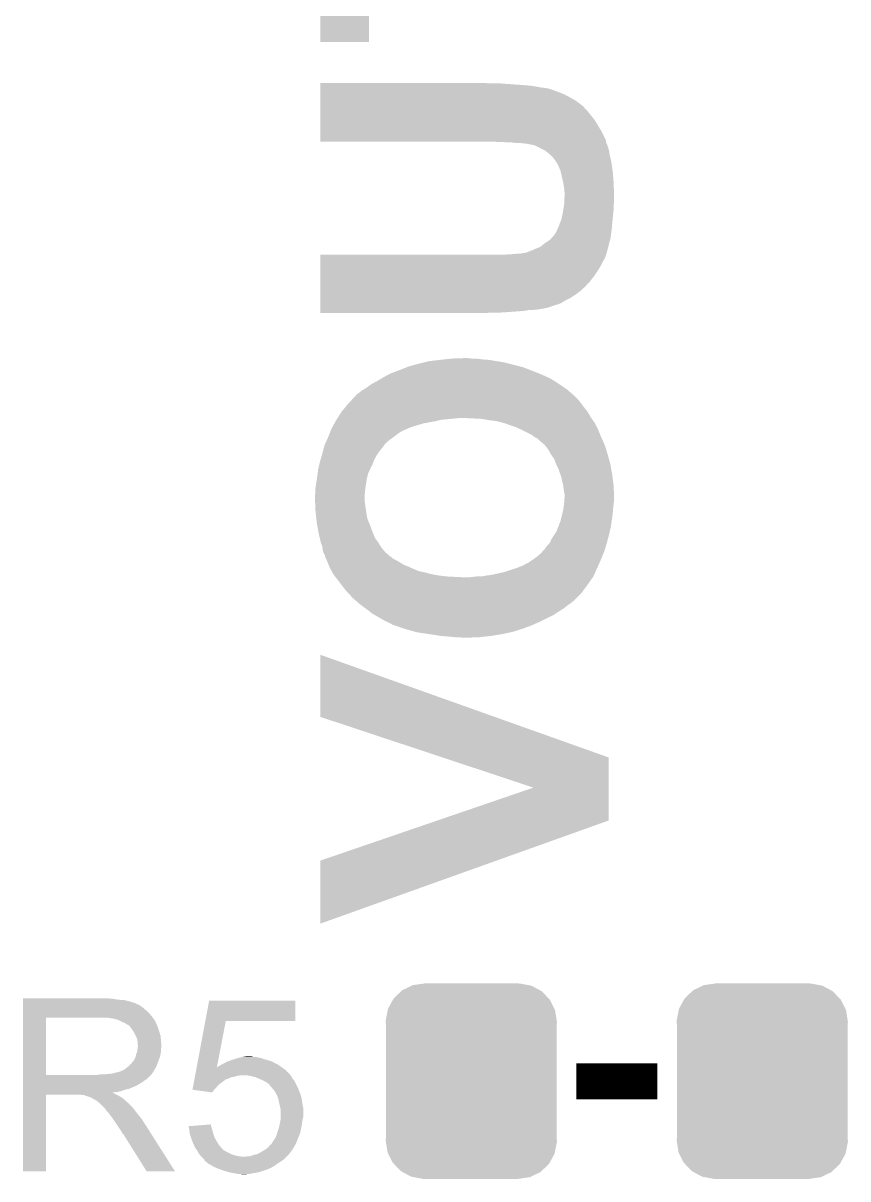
# Model space of a CAD drawing. Extents: x -0.05 to 0.95, y -0.15 to 2.1.
# Drawn here: x 0.195 to 0.3781, y 1.5233 to 1.78 of the extents above; entities that cross this region are included whole.
import ezdxf

# ---------------------------------------------------------------- set-up
doc = ezdxf.new("R2010")
doc.units = 0
doc.layers.get('0').update_dxf_attribs({"linetype": 'CONTINUOUS'})
doc.layers.add('BOOST_CLICK_V100A_GTO', color=14, linetype='CONTINUOUS')
doc.layers.add('BOOST_CLICK_V100A_GTS', color=12, linetype='CONTINUOUS')

# ---------------------------------------------------------------- blocks, each defined once
blk = doc.blocks.new('CUSTOM_73')
for points in [[(-0.01536, 0.02018), (-0.01325, 0.02121), (0.01526, 0.02018), (0.01335, 0.02121)], [(-0.01325, 0.02121), (-0.01302, 0.02132), (0.01335, 0.02121), (0.01277, 0.02132)], [(-0.01302, 0.02132), (-0.01049, 0.02169), (0.01277, 0.02132), (0.0108, 0.02169)], [(-0.01049, 0.02169), (-0.01045, 0.0217), (0.0108, 0.02169), (0.01045, 0.0217)], [(-0.01849, 0.0161), (-0.01739, 0.0181), (0.01844, 0.0161), (0.01745, 0.0181)], [(-0.01739, 0.0181), (-0.01724, 0.01838), (0.01745, 0.0181), (0.01717, 0.01838)], [(-0.01724, 0.01838), (-0.01557, 0.01997), (0.01717, 0.01838), (0.01564, 0.01997)], [(-0.01557, 0.01997), (-0.01536, 0.02018), (0.01564, 0.01997), (0.01526, 0.02018)], [(-0.01899, 0.01355), (-0.01856, 0.01577), (0.01895, 0.01355), (0.0186, 0.01577)], [(-0.01856, 0.01577), (-0.01849, 0.0161), (0.0186, 0.01577), (0.01844, 0.0161)], [(-0.019, 0.0132), (-0.01899, 0.01355), (0.019, 0.0132), (0.01895, 0.01355)], [(-0.01895, 0.01228), (-0.019, 0.0132), (0.01895, 0.01228), (0.019, 0.0132)], [(-0.01895, -0.01228), (-0.01895, 0.01228), (0.01895, -0.01228), (0.01895, 0.01228)], [(-0.01895, 0.01228), (-0.01895, 0.01228), (0.01895, 0.01228)], [(-0.019, -0.0132), (-0.01895, -0.01228), (0.019, -0.0132), (0.01895, -0.01228)], [(-0.01895, -0.01228), (-0.01895, -0.01228), (0.01895, -0.01228)], [(-0.01895, -0.01355), (-0.019, -0.0132), (0.01899, -0.01355), (0.019, -0.0132)], [(-0.0186, -0.01577), (-0.01895, -0.01355), (0.01855, -0.01577), (0.01899, -0.01355)], [(-0.01844, -0.0161), (-0.0186, -0.01577), (0.01849, -0.0161), (0.01855, -0.01577)], [(-0.01745, -0.0181), (-0.01844, -0.0161), (0.01739, -0.0181), (0.01849, -0.0161)], [(-0.01717, -0.01838), (-0.01745, -0.0181), (0.01724, -0.01838), (0.01739, -0.0181)], [(-0.01564, -0.01997), (-0.01717, -0.01838), (0.01557, -0.01997), (0.01724, -0.01838)], [(-0.01526, -0.02018), (-0.01564, -0.01997), (0.01536, -0.02018), (0.01557, -0.01997)], [(-0.01335, -0.02121), (-0.01526, -0.02018), (0.01325, -0.02121), (0.01536, -0.02018)], [(-0.01277, -0.02132), (-0.01335, -0.02121), (0.01302, -0.02132), (0.01325, -0.02121)], [(-0.0108, -0.02169), (-0.01277, -0.02132), (0.01049, -0.02169), (0.01302, -0.02132)], [(-0.01045, -0.0217), (-0.0108, -0.02169), (0.01045, -0.0217), (0.01049, -0.02169)]]:
    blk.add_solid(points)

msp = doc.modelspace()

# ---------------------------------------------------------------- linework, layer by layer
at = {"layer": 'BOOST_CLICK_V100A_GTO', "const_width": 0.008}
msp.add_lwpolyline([(0.3178, 1.545), (0.3358, 1.545)], dxfattribs=at)
at = {"layer": 'BOOST_CLICK_V100A_GTO'}
for points in [[(0.261, 1.7758), (0.261, 1.7948), (0.2718, 1.7758), (0.2718, 1.7948)], [(0.261, 1.7666), (0.261, 1.7667), (0.2986, 1.7666), (0.2975, 1.7667)], [(0.261, 1.7664), (0.261, 1.7666), (0.3037, 1.7664), (0.301, 1.7666)], [(0.261, 1.7662), (0.261, 1.7664), (0.3065, 1.7662), (0.3037, 1.7664)], [(0.261, 1.7661), (0.261, 1.7662), (0.3077, 1.7661), (0.3065, 1.7662)], [(0.261, 1.7659), (0.261, 1.7661), (0.3089, 1.7659), (0.3077, 1.7661)], [(0.261, 1.7657), (0.261, 1.7659), (0.31, 1.7657), (0.3089, 1.7659)], [(0.261, 1.7656), (0.261, 1.7657), (0.311, 1.7656), (0.31, 1.7657)], [(0.261, 1.7655), (0.261, 1.7656), (0.3112, 1.7655), (0.3111, 1.7656)], [(0.261, 1.7656), (0.261, 1.7656), (0.3111, 1.7656), (0.311, 1.7656)], [(0.261, 1.7651), (0.261, 1.7655), (0.3127, 1.7651), (0.3115, 1.7655)], [(0.261, 1.7655), (0.261, 1.7655), (0.3115, 1.7655), (0.3112, 1.7655)], [(0.261, 1.7647), (0.261, 1.7651), (0.3138, 1.7647), (0.3127, 1.7651)], [(0.261, 1.7642), (0.261, 1.7647), (0.3151, 1.7642), (0.3138, 1.7647)], [(0.261, 1.7635), (0.261, 1.7642), (0.3164, 1.7635), (0.3151, 1.7642)], [(0.261, 1.7627), (0.261, 1.7635), (0.3178, 1.7627), (0.3164, 1.7635)], [(0.261, 1.7617), (0.261, 1.7627), (0.3191, 1.7617), (0.3178, 1.7627)], [(0.261, 1.7616), (0.261, 1.7617), (0.3193, 1.7616), (0.3191, 1.7617)], [(0.261, 1.7612), (0.261, 1.7616), (0.3196, 1.7612), (0.3193, 1.7616)], [(0.261, 1.7606), (0.261, 1.7612), (0.3202, 1.7606), (0.3196, 1.7612)], [(0.261, 1.7597), (0.261, 1.7606), (0.3209, 1.7597), (0.3202, 1.7606)], [(0.261, 1.7586), (0.261, 1.7597), (0.3218, 1.7586), (0.3209, 1.7597)], [(0.261, 1.7573), (0.261, 1.7586), (0.3226, 1.7573), (0.3218, 1.7586)], [(0.261, 1.7558), (0.261, 1.7573), (0.3235, 1.7558), (0.3226, 1.7573)], [(0.261, 1.7542), (0.261, 1.7558), (0.3243, 1.7542), (0.3235, 1.7558)], [(0.261, 1.7541), (0.261, 1.7542), (0.3243, 1.7541), (0.3243, 1.7542)], [(0.261, 1.754), (0.261, 1.7541), (0.3244, 1.754), (0.3243, 1.7541)], [(0.261, 1.7537), (0.261, 1.754), (0.3244, 1.7537), (0.3244, 1.754)], [(0.3004, 1.7536), (0.2992, 1.7537), (0.32443, 1.7536), (0.3244, 1.7537)], [(0.3024, 1.7535), (0.3015, 1.7536), (0.32445, 1.7535), (0.32443, 1.7536)], [(0.3042, 1.7534), (0.3034, 1.7535), (0.32448, 1.7534), (0.32445, 1.7535)], [(0.306, 1.7533), (0.3049, 1.7534), (0.3245, 1.7533), (0.32448, 1.7534)], [(0.3069, 1.7532), (0.306, 1.7533), (0.32455, 1.7532), (0.3245, 1.7533)], [(0.3073, 1.7531), (0.3069, 1.7532), (0.3246, 1.7531), (0.32455, 1.7532)], [(0.3083, 1.7529), (0.3075, 1.7531), (0.3247, 1.7529), (0.3246, 1.7531)], [(0.3087, 1.7528), (0.3083, 1.7529), (0.32473, 1.7528), (0.3247, 1.7529)], [(0.3097, 1.7523), (0.3087, 1.7528), (0.3249, 1.7523), (0.32473, 1.7528)], [(0.3107, 1.7518), (0.3097, 1.7523), (0.32504, 1.7518), (0.3249, 1.7523)], [(0.31097, 1.7516), (0.3107, 1.7518), (0.3251, 1.7516), (0.32504, 1.7518)], [(0.3115, 1.7512), (0.31097, 1.7516), (0.32515, 1.7512), (0.3251, 1.7516)], [(0.31198, 1.7508), (0.3115, 1.7512), (0.3252, 1.7508), (0.32515, 1.7512)], [(0.3121, 1.7507), (0.31198, 1.7508), (0.32522, 1.7507), (0.3252, 1.7508)], [(0.3126, 1.7502), (0.3121, 1.7507), (0.32534, 1.7502), (0.32522, 1.7507)], [(0.3129, 1.7498), (0.3126, 1.7502), (0.32544, 1.7498), (0.32534, 1.7502)], [(0.313, 1.7497), (0.3129, 1.7498), (0.32546, 1.7497), (0.32544, 1.7498)], [(0.31338, 1.7491), (0.313, 1.7497), (0.3256, 1.7491), (0.32546, 1.7497)], [(0.3137, 1.7486), (0.31338, 1.7491), (0.32567, 1.7486), (0.3256, 1.7491)], [(0.3143, 1.7472), (0.3137, 1.7486), (0.32587, 1.7472), (0.32567, 1.7486)], [(0.31435, 1.747), (0.3143, 1.7472), (0.3259, 1.747), (0.32587, 1.7472)], [(0.3149, 1.7446), (0.31435, 1.747), (0.3261, 1.7446), (0.3259, 1.747)], [(0.3151, 1.7434), (0.3149, 1.7446), (0.32614, 1.7434), (0.3261, 1.7446)], [(0.3152, 1.7424), (0.3151, 1.7434), (0.32618, 1.7424), (0.32614, 1.7434)], [(0.31514, 1.7404), (0.3152, 1.7415), (0.3262, 1.7404), (0.3262, 1.7415)], [(0.3152, 1.7419), (0.3152, 1.7424), (0.3262, 1.7419), (0.32618, 1.7424)], [(0.3152, 1.7415), (0.3152, 1.7419), (0.3262, 1.7415), (0.3262, 1.7419)], [(0.31456, 1.7367), (0.3148, 1.7379), (0.3259, 1.7367), (0.32602, 1.7379)], [(0.3148, 1.7379), (0.31494, 1.7387), (0.32602, 1.7379), (0.3261, 1.7387)], [(0.31494, 1.7387), (0.3151, 1.7396), (0.3261, 1.7387), (0.3261, 1.7396)], [(0.3151, 1.7396), (0.31514, 1.7404), (0.3261, 1.7396), (0.3262, 1.7404)], [(0.314, 1.7351), (0.3145, 1.7364), (0.32575, 1.7351), (0.32587, 1.7364)], [(0.3145, 1.7364), (0.31456, 1.7367), (0.32587, 1.7364), (0.3259, 1.7367)], [(0.31227, 1.7322), (0.3129, 1.7329), (0.3254, 1.7322), (0.32549, 1.7329)], [(0.3129, 1.7329), (0.313, 1.7331), (0.32549, 1.7329), (0.32552, 1.7331)], [(0.313, 1.7331), (0.3133, 1.7335), (0.32552, 1.7331), (0.32557, 1.7335)], [(0.3133, 1.7335), (0.3136, 1.7342), (0.32557, 1.7335), (0.32566, 1.7342)], [(0.3136, 1.7342), (0.31373, 1.7345), (0.32566, 1.7342), (0.3257, 1.7345)], [(0.31373, 1.7345), (0.314, 1.7351), (0.3257, 1.7345), (0.32575, 1.7351)], [(0.3088, 1.7299), (0.3098, 1.7303), (0.3248, 1.7299), (0.3249, 1.7303)], [(0.3098, 1.7303), (0.3108, 1.7311), (0.3249, 1.7303), (0.32511, 1.7311)], [(0.3108, 1.7311), (0.312, 1.7319), (0.32511, 1.7311), (0.32532, 1.7319)], [(0.312, 1.7319), (0.31227, 1.7322), (0.32532, 1.7319), (0.3254, 1.7322)], [(0.261, 1.7279), (0.261, 1.7286), (0.3242, 1.7279), (0.32443, 1.7286)], [(0.261, 1.7278), (0.261, 1.7279), (0.3242, 1.7278), (0.3242, 1.7279)], [(0.261, 1.7277), (0.261, 1.7278), (0.3241, 1.7277), (0.3242, 1.7278)], [(0.261, 1.7272), (0.261, 1.7277), (0.3238, 1.7272), (0.3241, 1.7277)], [(0.3021, 1.7286), (0.3038, 1.7287), (0.32443, 1.7286), (0.32447, 1.7287)], [(0.3038, 1.7287), (0.3047, 1.7288), (0.32447, 1.7287), (0.3245, 1.7288)], [(0.3054, 1.7288), (0.3059, 1.7289), (0.3245, 1.7288), (0.32453, 1.7289)], [(0.3059, 1.7289), (0.3065, 1.729), (0.32453, 1.7289), (0.32455, 1.729)], [(0.3067, 1.729), (0.3071, 1.7292), (0.32455, 1.729), (0.32461, 1.7292)], [(0.3071, 1.7292), (0.3079, 1.7295), (0.32461, 1.7292), (0.32469, 1.7295)], [(0.3079, 1.7295), (0.3088, 1.7299), (0.32469, 1.7295), (0.3248, 1.7299)], [(0.261, 1.7262), (0.261, 1.7272), (0.3233, 1.7262), (0.3238, 1.7272)], [(0.261, 1.7252), (0.261, 1.7262), (0.3227, 1.7252), (0.3233, 1.7262)], [(0.261, 1.724), (0.261, 1.7252), (0.3219, 1.724), (0.3227, 1.7252)], [(0.261, 1.7227), (0.261, 1.724), (0.3209, 1.7227), (0.3219, 1.724)], [(0.261, 1.7215), (0.261, 1.7227), (0.3198, 1.7215), (0.3209, 1.7227)], [(0.261, 1.7204), (0.261, 1.7215), (0.3186, 1.7204), (0.3198, 1.7215)], [(0.261, 1.7203), (0.261, 1.7204), (0.3184, 1.7203), (0.3186, 1.7204)], [(0.261, 1.72), (0.261, 1.7203), (0.3181, 1.72), (0.3184, 1.7203)], [(0.261, 1.7195), (0.261, 1.72), (0.3173, 1.7195), (0.3181, 1.72)], [(0.261, 1.7189), (0.261, 1.7195), (0.3164, 1.7189), (0.3173, 1.7195)], [(0.261, 1.7184), (0.261, 1.7189), (0.3154, 1.7184), (0.3164, 1.7189)], [(0.261, 1.7177), (0.261, 1.7184), (0.3142, 1.7177), (0.3154, 1.7184)], [(0.261, 1.7173), (0.261, 1.7177), (0.3129, 1.7173), (0.3142, 1.7177)], [(0.261, 1.7168), (0.261, 1.7173), (0.3115, 1.7168), (0.3129, 1.7173)], [(0.261, 1.7167), (0.261, 1.7168), (0.3112, 1.7167), (0.3114, 1.7168)], [(0.261, 1.7168), (0.261, 1.7168), (0.3114, 1.7168), (0.3115, 1.7168)], [(0.261, 1.7166), (0.261, 1.7167), (0.3105, 1.7166), (0.3109, 1.7167)], [(0.261, 1.7165), (0.261, 1.7166), (0.3099, 1.7165), (0.3105, 1.7166)], [(0.261, 1.7164), (0.261, 1.7165), (0.3092, 1.7164), (0.3099, 1.7165)], [(0.261, 1.7163), (0.261, 1.7164), (0.3083, 1.7163), (0.3092, 1.7164)], [(0.261, 1.7161), (0.261, 1.7163), (0.3063, 1.7161), (0.3074, 1.7163)], [(0.261, 1.716), (0.261, 1.7161), (0.3051, 1.716), (0.3063, 1.7161)], [(0.261, 1.7159), (0.261, 1.716), (0.3038, 1.7159), (0.3051, 1.716)], [(0.261, 1.7157), (0.261, 1.7159), (0.3008, 1.7157), (0.3038, 1.7159)], [(0.261, 1.7156), (0.261, 1.7157), (0.29722, 1.7156), (0.299, 1.7157)], [(0.2972, 1.7156), (0.261, 1.7156), (0.2972, 1.7156), (0.29722, 1.7156)], [(0.2826, 1.7043), (0.2838, 1.7046), (0.30314, 1.7043), (0.302, 1.7046)], [(0.2838, 1.7046), (0.285, 1.7049), (0.302, 1.7046), (0.3002, 1.7049)], [(0.285, 1.7049), (0.2875, 1.7052), (0.3002, 1.7049), (0.2985, 1.7052)], [(0.2875, 1.7052), (0.2884, 1.7053), (0.2985, 1.7052), (0.297, 1.7053)], [(0.2884, 1.7053), (0.2902, 1.7055), (0.297, 1.7053), (0.2957, 1.7055)], [(0.2902, 1.7055), (0.2931, 1.7056), (0.2946, 1.7055), (0.2937, 1.7056)], [(0.2751, 1.7014), (0.27622, 1.702), (0.31133, 1.7014), (0.31, 1.702)], [(0.27622, 1.702), (0.2766, 1.7022), (0.31, 1.702), (0.3095, 1.7022)], [(0.2766, 1.7022), (0.27823, 1.7028), (0.3095, 1.7022), (0.308, 1.7028)], [(0.27823, 1.7028), (0.2785, 1.7029), (0.308, 1.7028), (0.30774, 1.7029)], [(0.2785, 1.7029), (0.28025, 1.7036), (0.30774, 1.7029), (0.3059, 1.7036)], [(0.28025, 1.7036), (0.2805, 1.7037), (0.3059, 1.7036), (0.3055, 1.7037)], [(0.2805, 1.7037), (0.2819, 1.7041), (0.3055, 1.7037), (0.3039, 1.7041)], [(0.2819, 1.7041), (0.2826, 1.7043), (0.3039, 1.7041), (0.30314, 1.7043)], [(0.2712, 1.699), (0.2723, 1.6998), (0.31522, 1.699), (0.31405, 1.6998)], [(0.2723, 1.6998), (0.27249, 1.6999), (0.31405, 1.6998), (0.3139, 1.6999)], [(0.27249, 1.6999), (0.2736, 1.7005), (0.3139, 1.6999), (0.31295, 1.7005)], [(0.2736, 1.7005), (0.2746, 1.7011), (0.31295, 1.7005), (0.312, 1.7011)], [(0.2746, 1.7011), (0.2751, 1.7014), (0.312, 1.7011), (0.31133, 1.7014)], [(0.26795, 1.6963), (0.2687, 1.6971), (0.3183, 1.6963), (0.3175, 1.6971)], [(0.2687, 1.6971), (0.2688, 1.6972), (0.3175, 1.6971), (0.31739, 1.6972)], [(0.2688, 1.6972), (0.269, 1.6975), (0.31739, 1.6972), (0.31705, 1.6975)], [(0.269, 1.6975), (0.2696, 1.6979), (0.31705, 1.6975), (0.31659, 1.6979)], [(0.2696, 1.6979), (0.2702, 1.6984), (0.31659, 1.6979), (0.31603, 1.6984)], [(0.2702, 1.6984), (0.27053, 1.6986), (0.31603, 1.6984), (0.3158, 1.6986)], [(0.27053, 1.6986), (0.2712, 1.699), (0.3158, 1.6986), (0.31522, 1.699)], [(0.2657, 1.6937), (0.26652, 1.6947), (0.3203, 1.6937), (0.3195, 1.6947)], [(0.26652, 1.6947), (0.2671, 1.6954), (0.3195, 1.6947), (0.31898, 1.6954)], [(0.2671, 1.6954), (0.26795, 1.6963), (0.31898, 1.6954), (0.3183, 1.6963)], [(0.26439, 1.6916), (0.2645, 1.6918), (0.2866, 1.6916), (0.2874, 1.6918)], [(0.2645, 1.6918), (0.26456, 1.6919), (0.2874, 1.6918), (0.2878, 1.6919)], [(0.26456, 1.6919), (0.26463, 1.692), (0.2878, 1.6919), (0.289, 1.692)], [(0.26463, 1.692), (0.26475, 1.6922), (0.289, 1.692), (0.291, 1.6922)], [(0.26475, 1.6922), (0.26482, 1.6923), (0.291, 1.6922), (0.2918, 1.6923)], [(0.26482, 1.6923), (0.26494, 1.6925), (0.32114, 1.6923), (0.321, 1.6925)], [(0.26494, 1.6925), (0.2657, 1.6937), (0.321, 1.6925), (0.3203, 1.6937)], [(0.2968, 1.6921), (0.2928, 1.6923), (0.32128, 1.6921), (0.32114, 1.6923)], [(0.2985, 1.6918), (0.2968, 1.6921), (0.32148, 1.6918), (0.32128, 1.6921)], [(0.3001, 1.6916), (0.2985, 1.6918), (0.32162, 1.6916), (0.32148, 1.6918)], [(0.26278, 1.6882), (0.26314, 1.6891), (0.2774, 1.6882), (0.2786, 1.6891)], [(0.26314, 1.6891), (0.26338, 1.6897), (0.2786, 1.6891), (0.2798, 1.6897)], [(0.26338, 1.6897), (0.2635, 1.69), (0.2798, 1.6897), (0.2805, 1.69)], [(0.2635, 1.69), (0.26367, 1.6903), (0.2805, 1.69), (0.2812, 1.6903)], [(0.26367, 1.6903), (0.26411, 1.6911), (0.2812, 1.6903), (0.2839, 1.6911)], [(0.26411, 1.6911), (0.26439, 1.6916), (0.2839, 1.6911), (0.2866, 1.6916)], [(0.3017, 1.6912), (0.3001, 1.6916), (0.3219, 1.6912), (0.32162, 1.6916)], [(0.3031, 1.6907), (0.3017, 1.6912), (0.32215, 1.6907), (0.3219, 1.6912)], [(0.3043, 1.6903), (0.3031, 1.6907), (0.32235, 1.6903), (0.32215, 1.6907)], [(0.3054, 1.6898), (0.3043, 1.6903), (0.3226, 1.6898), (0.32235, 1.6903)], [(0.3058, 1.6896), (0.3054, 1.6898), (0.3227, 1.6896), (0.3226, 1.6898)], [(0.308, 1.6885), (0.3058, 1.6896), (0.32315, 1.6885), (0.3227, 1.6896)], [(0.2619, 1.6862), (0.26208, 1.6866), (0.27513, 1.6862), (0.2754, 1.6866)], [(0.26208, 1.6866), (0.26221, 1.6869), (0.2754, 1.6866), (0.2758, 1.6869)], [(0.26221, 1.6869), (0.26234, 1.6872), (0.2758, 1.6869), (0.276, 1.6872)], [(0.26234, 1.6872), (0.26239, 1.6873), (0.276, 1.6872), (0.2762, 1.6873)], [(0.26239, 1.6873), (0.26243, 1.6874), (0.2762, 1.6873), (0.2763, 1.6874)], [(0.26243, 1.6874), (0.2627, 1.688), (0.2763, 1.6874), (0.27713, 1.688)], [(0.2627, 1.688), (0.26278, 1.6882), (0.27713, 1.688), (0.2774, 1.6882)], [(0.3086, 1.688), (0.308, 1.6885), (0.32336, 1.688), (0.32315, 1.6885)], [(0.30885, 1.6879), (0.3086, 1.688), (0.3234, 1.6879), (0.32336, 1.688)], [(0.3091, 1.6878), (0.30885, 1.6879), (0.32344, 1.6878), (0.3234, 1.6879)], [(0.3094, 1.6875), (0.3091, 1.6878), (0.32358, 1.6875), (0.32344, 1.6878)], [(0.3096, 1.6874), (0.3094, 1.6875), (0.32362, 1.6874), (0.32358, 1.6875)], [(0.3096, 1.6873), (0.3096, 1.6874), (0.32367, 1.6873), (0.32362, 1.6874)], [(0.3107, 1.6864), (0.3096, 1.6873), (0.32407, 1.6864), (0.32367, 1.6873)], [(0.26105, 1.6831), (0.26131, 1.684), (0.273, 1.6831), (0.2735, 1.684)], [(0.26131, 1.684), (0.2614, 1.6843), (0.2735, 1.684), (0.27369, 1.6843)], [(0.2614, 1.6843), (0.26153, 1.6848), (0.27369, 1.6843), (0.274, 1.6848)], [(0.26153, 1.6848), (0.26185, 1.686), (0.274, 1.6848), (0.275, 1.686)], [(0.26185, 1.686), (0.2619, 1.6862), (0.275, 1.686), (0.27513, 1.6862)], [(0.31094, 1.6861), (0.3107, 1.6864), (0.3242, 1.6861), (0.32407, 1.6864)], [(0.3115, 1.6854), (0.31094, 1.6861), (0.32441, 1.6854), (0.3242, 1.6861)], [(0.3122, 1.6842), (0.3115, 1.6854), (0.32477, 1.6842), (0.32441, 1.6854)], [(0.31227, 1.6841), (0.3122, 1.6842), (0.3248, 1.6841), (0.32477, 1.6842)], [(0.3129, 1.6832), (0.31227, 1.6841), (0.32505, 1.6832), (0.3248, 1.6841)], [(0.2605, 1.6809), (0.26078, 1.6821), (0.27203, 1.6809), (0.2726, 1.6821)], [(0.26078, 1.6821), (0.2609, 1.6826), (0.2726, 1.6821), (0.2728, 1.6826)], [(0.2609, 1.6826), (0.26105, 1.6831), (0.2728, 1.6826), (0.273, 1.6831)], [(0.3133, 1.6821), (0.3129, 1.6832), (0.32535, 1.6821), (0.32505, 1.6832)], [(0.3134, 1.6819), (0.3133, 1.6821), (0.3254, 1.6819), (0.32535, 1.6821)], [(0.3138, 1.6811), (0.3134, 1.6819), (0.32554, 1.6811), (0.3254, 1.6819)], [(0.26022, 1.6788), (0.2603, 1.6793), (0.2713, 1.6788), (0.27143, 1.6793)], [(0.2603, 1.6793), (0.26039, 1.68), (0.27143, 1.6793), (0.2716, 1.68)], [(0.26039, 1.68), (0.2605, 1.6809), (0.2716, 1.68), (0.27203, 1.6809)], [(0.31433, 1.6796), (0.3138, 1.6811), (0.3258, 1.6796), (0.32554, 1.6811)], [(0.3145, 1.6791), (0.31433, 1.6796), (0.32586, 1.6791), (0.3258, 1.6796)], [(0.3149, 1.6773), (0.3145, 1.6791), (0.32609, 1.6773), (0.32586, 1.6791)], [(0.2599, 1.6768), (0.26002, 1.6775), (0.271, 1.6768), (0.2711, 1.6775)], [(0.2599, 1.6761), (0.2599, 1.6768), (0.2709, 1.6761), (0.271, 1.6768)], [(0.26002, 1.6775), (0.2601, 1.678), (0.2711, 1.6775), (0.27118, 1.678)], [(0.2601, 1.678), (0.26022, 1.6788), (0.27118, 1.678), (0.2713, 1.6788)], [(0.31491, 1.6772), (0.3149, 1.6773), (0.3261, 1.6772), (0.32609, 1.6773)], [(0.3151, 1.6759), (0.31491, 1.6772), (0.32615, 1.6759), (0.3261, 1.6772)], [(0.2598, 1.6751), (0.2599, 1.6758), (0.27083, 1.6751), (0.27088, 1.6758)], [(0.2598, 1.6746), (0.2598, 1.6751), (0.2708, 1.6746), (0.27083, 1.6751)], [(0.2598, 1.6744), (0.2598, 1.6746), (0.2708, 1.6744), (0.2708, 1.6746)], [(0.25982, 1.6739), (0.2598, 1.6744), (0.2708, 1.6739), (0.2708, 1.6744)], [(0.25984, 1.6733), (0.25982, 1.6739), (0.2709, 1.6733), (0.2708, 1.6739)], [(0.2599, 1.6758), (0.2599, 1.6761), (0.27088, 1.6758), (0.2709, 1.6761)], [(0.3152, 1.6754), (0.3151, 1.6759), (0.32617, 1.6754), (0.32615, 1.6759)], [(0.3151, 1.6732), (0.31516, 1.674), (0.3261, 1.6732), (0.3262, 1.674)], [(0.31516, 1.674), (0.3152, 1.6746), (0.3262, 1.674), (0.3262, 1.6746)], [(0.3152, 1.6746), (0.3152, 1.6754), (0.3262, 1.6746), (0.32617, 1.6754)], [(0.25989, 1.6719), (0.25984, 1.6733), (0.2711, 1.6719), (0.2709, 1.6733)], [(0.2599, 1.6717), (0.25989, 1.6719), (0.27113, 1.6717), (0.2711, 1.6719)], [(0.26009, 1.67), (0.2599, 1.6717), (0.2714, 1.67), (0.27113, 1.6717)], [(0.31472, 1.6711), (0.3149, 1.6719), (0.3259, 1.6711), (0.32597, 1.6719)], [(0.3149, 1.6719), (0.31496, 1.6723), (0.32597, 1.6719), (0.326, 1.6723)], [(0.31496, 1.6723), (0.3151, 1.6732), (0.326, 1.6723), (0.3261, 1.6732)], [(0.2602, 1.669), (0.26009, 1.67), (0.2718, 1.669), (0.2714, 1.67)], [(0.26037, 1.668), (0.2602, 1.669), (0.2722, 1.668), (0.2718, 1.669)], [(0.31383, 1.6682), (0.3143, 1.6694), (0.3255, 1.6682), (0.32566, 1.6694)], [(0.3143, 1.6694), (0.31437, 1.6697), (0.32566, 1.6694), (0.3257, 1.6697)], [(0.31437, 1.6697), (0.3146, 1.6706), (0.3257, 1.6697), (0.32583, 1.6706)], [(0.3146, 1.6706), (0.31472, 1.6711), (0.32583, 1.6706), (0.3259, 1.6711)], [(0.26057, 1.6669), (0.26037, 1.668), (0.2726, 1.6669), (0.2722, 1.668)], [(0.2606, 1.6667), (0.26057, 1.6669), (0.27268, 1.6667), (0.2726, 1.6669)], [(0.26084, 1.6657), (0.2606, 1.6667), (0.2731, 1.6657), (0.27268, 1.6667)], [(0.3123, 1.6654), (0.31301, 1.6665), (0.32481, 1.6654), (0.3251, 1.6665)], [(0.31301, 1.6665), (0.3134, 1.6671), (0.3251, 1.6665), (0.32524, 1.6671)], [(0.3134, 1.6671), (0.31383, 1.6682), (0.32524, 1.6671), (0.3255, 1.6682)], [(0.26108, 1.6647), (0.26084, 1.6657), (0.2738, 1.6647), (0.2731, 1.6657)], [(0.2611, 1.6646), (0.26108, 1.6647), (0.27386, 1.6646), (0.2738, 1.6647)], [(0.2614, 1.6638), (0.2611, 1.6646), (0.27437, 1.6638), (0.27386, 1.6646)], [(0.26143, 1.6636), (0.2614, 1.6638), (0.2745, 1.6636), (0.27437, 1.6638)], [(0.2615, 1.663), (0.26143, 1.6636), (0.27498, 1.663), (0.2745, 1.6636)], [(0.3108, 1.6632), (0.3113, 1.6639), (0.32419, 1.6632), (0.32439, 1.6639)], [(0.3113, 1.6639), (0.3119, 1.6645), (0.32439, 1.6639), (0.32457, 1.6645)], [(0.3119, 1.6645), (0.31194, 1.6646), (0.32457, 1.6645), (0.3246, 1.6646)], [(0.31194, 1.6646), (0.3123, 1.6654), (0.3246, 1.6646), (0.32481, 1.6654)], [(0.26161, 1.6626), (0.2615, 1.663), (0.2753, 1.6626), (0.27498, 1.663)], [(0.2617, 1.6623), (0.26161, 1.6626), (0.27563, 1.6623), (0.2753, 1.6626)], [(0.262, 1.6618), (0.2617, 1.6623), (0.27619, 1.6618), (0.27563, 1.6623)], [(0.26202, 1.6617), (0.262, 1.6618), (0.2763, 1.6617), (0.27619, 1.6618)], [(0.26204, 1.6616), (0.26202, 1.6617), (0.2764, 1.6616), (0.2763, 1.6617)], [(0.26206, 1.6615), (0.26204, 1.6616), (0.2766, 1.6615), (0.2764, 1.6616)], [(0.2621, 1.6613), (0.26206, 1.6615), (0.2768, 1.6613), (0.2766, 1.6615)], [(0.26215, 1.6612), (0.2621, 1.6613), (0.2769, 1.6612), (0.2768, 1.6613)], [(0.2623, 1.6609), (0.26215, 1.6612), (0.2774, 1.6609), (0.2769, 1.6612)], [(0.2624, 1.6608), (0.2623, 1.6609), (0.2776, 1.6608), (0.2774, 1.6609)], [(0.3072, 1.6602), (0.30825, 1.6609), (0.32299, 1.6602), (0.3233, 1.6609)], [(0.30825, 1.6609), (0.3084, 1.661), (0.3233, 1.6609), (0.32334, 1.661)], [(0.3084, 1.661), (0.3096, 1.6619), (0.32334, 1.661), (0.3237, 1.6619)], [(0.3096, 1.662), (0.3098, 1.6621), (0.32374, 1.662), (0.32378, 1.6621)], [(0.3096, 1.6619), (0.3096, 1.662), (0.3237, 1.6619), (0.32374, 1.662)], [(0.3098, 1.6621), (0.3101, 1.6624), (0.32378, 1.6621), (0.3239, 1.6624)], [(0.3101, 1.6624), (0.3104, 1.6628), (0.3239, 1.6624), (0.32406, 1.6628)], [(0.3104, 1.6628), (0.3105, 1.6629), (0.32406, 1.6628), (0.3241, 1.6629)], [(0.3105, 1.6629), (0.3108, 1.6632), (0.3241, 1.6629), (0.32419, 1.6632)], [(0.2624, 1.6607), (0.2624, 1.6608), (0.2778, 1.6607), (0.2776, 1.6608)], [(0.26244, 1.6606), (0.2624, 1.6607), (0.278, 1.6606), (0.2778, 1.6607)], [(0.26261, 1.6602), (0.26244, 1.6606), (0.2787, 1.6602), (0.278, 1.6606)], [(0.26281, 1.6597), (0.26261, 1.6602), (0.2795, 1.6597), (0.2787, 1.6602)], [(0.26298, 1.6593), (0.26281, 1.6597), (0.2805, 1.6593), (0.2795, 1.6597)], [(0.2631, 1.659), (0.26298, 1.6593), (0.28116, 1.659), (0.2805, 1.6593)], [(0.26321, 1.6588), (0.2631, 1.659), (0.2816, 1.6588), (0.28116, 1.659)], [(0.26349, 1.6583), (0.26321, 1.6588), (0.2828, 1.6583), (0.2816, 1.6588)], [(0.26366, 1.658), (0.26349, 1.6583), (0.2842, 1.658), (0.2828, 1.6583)], [(0.3019, 1.6581), (0.3046, 1.659), (0.32205, 1.6581), (0.32245, 1.659)], [(0.3046, 1.659), (0.30486, 1.6591), (0.32245, 1.659), (0.3225, 1.6591)], [(0.30486, 1.6591), (0.3059, 1.6595), (0.3225, 1.6591), (0.32268, 1.6595)], [(0.3059, 1.6595), (0.3072, 1.6602), (0.32268, 1.6595), (0.32299, 1.6602)], [(0.26389, 1.6576), (0.26366, 1.658), (0.2857, 1.6576), (0.2842, 1.658)], [(0.264, 1.6574), (0.26389, 1.6576), (0.28683, 1.6574), (0.2857, 1.6576)], [(0.26408, 1.6573), (0.264, 1.6574), (0.2874, 1.6573), (0.28683, 1.6574)], [(0.26424, 1.6571), (0.26408, 1.6573), (0.2891, 1.6571), (0.2874, 1.6573)], [(0.26431, 1.657), (0.26424, 1.6571), (0.291, 1.657), (0.2891, 1.6571)], [(0.26439, 1.6569), (0.26431, 1.657), (0.293, 1.6569), (0.291, 1.657)], [(0.2651, 1.656), (0.26439, 1.6569), (0.32082, 1.656), (0.32146, 1.6569)], [(0.26555, 1.6554), (0.2651, 1.656), (0.3204, 1.6554), (0.32082, 1.656)], [(0.294, 1.6569), (0.2948, 1.657), (0.32146, 1.6569), (0.32153, 1.657)], [(0.2948, 1.657), (0.2957, 1.6571), (0.32153, 1.657), (0.3216, 1.6571)], [(0.2968, 1.6571), (0.2979, 1.6573), (0.3216, 1.6571), (0.32169, 1.6573)], [(0.2979, 1.6573), (0.2992, 1.6575), (0.32169, 1.6573), (0.32178, 1.6575)], [(0.2992, 1.6575), (0.3019, 1.6581), (0.32178, 1.6575), (0.32205, 1.6581)], [(0.266, 1.6548), (0.26555, 1.6554), (0.31997, 1.6548), (0.3204, 1.6554)], [(0.2668, 1.6538), (0.266, 1.6548), (0.31924, 1.6538), (0.31997, 1.6548)], [(0.267, 1.6536), (0.2668, 1.6538), (0.3191, 1.6536), (0.31924, 1.6538)], [(0.2676, 1.653), (0.267, 1.6536), (0.3185, 1.653), (0.3191, 1.6536)], [(0.268, 1.6525), (0.2676, 1.653), (0.318, 1.6525), (0.3185, 1.653)], [(0.2682, 1.6523), (0.268, 1.6525), (0.3178, 1.6523), (0.318, 1.6525)], [(0.26901, 1.6516), (0.2682, 1.6523), (0.3171, 1.6516), (0.3178, 1.6523)], [(0.26947, 1.6512), (0.26901, 1.6516), (0.3166, 1.6512), (0.3171, 1.6516)], [(0.2697, 1.651), (0.26947, 1.6512), (0.31632, 1.651), (0.3166, 1.6512)], [(0.2701, 1.6507), (0.2697, 1.651), (0.3159, 1.6507), (0.31632, 1.651)], [(0.27103, 1.65), (0.2701, 1.6507), (0.315, 1.65), (0.3159, 1.6507)], [(0.2713, 1.6498), (0.27103, 1.65), (0.31469, 1.6498), (0.315, 1.65)], [(0.27195, 1.6493), (0.2713, 1.6498), (0.3139, 1.6493), (0.31469, 1.6498)], [(0.2726, 1.6488), (0.27195, 1.6493), (0.31315, 1.6488), (0.3139, 1.6493)], [(0.27313, 1.6485), (0.2726, 1.6488), (0.3127, 1.6485), (0.31315, 1.6488)], [(0.274, 1.648), (0.27313, 1.6485), (0.31163, 1.648), (0.3127, 1.6485)], [(0.27434, 1.6478), (0.274, 1.648), (0.3112, 1.6478), (0.31163, 1.648)], [(0.2752, 1.6473), (0.27434, 1.6478), (0.3102, 1.6473), (0.3112, 1.6478)], [(0.2758, 1.647), (0.2752, 1.6473), (0.3096, 1.647), (0.3102, 1.6473)], [(0.2762, 1.6468), (0.2758, 1.647), (0.30915, 1.6468), (0.3096, 1.647)], [(0.2765, 1.6467), (0.2762, 1.6468), (0.30893, 1.6467), (0.30915, 1.6468)], [(0.2768, 1.6465), (0.2765, 1.6467), (0.30847, 1.6465), (0.30893, 1.6467)], [(0.2769, 1.6464), (0.2768, 1.6465), (0.30825, 1.6464), (0.30847, 1.6465)], [(0.27758, 1.6462), (0.277, 1.6464), (0.3078, 1.6462), (0.30825, 1.6464)], [(0.2796, 1.6455), (0.27758, 1.6462), (0.3059, 1.6455), (0.3078, 1.6462)], [(0.28205, 1.6448), (0.2796, 1.6455), (0.3037, 1.6448), (0.3059, 1.6455)], [(0.2824, 1.6447), (0.28205, 1.6448), (0.30324, 1.6447), (0.3037, 1.6448)], [(0.2851, 1.6443), (0.2824, 1.6447), (0.3014, 1.6443), (0.30324, 1.6447)], [(0.2877, 1.6439), (0.2851, 1.6443), (0.2989, 1.6439), (0.3014, 1.6443)], [(0.2889, 1.6438), (0.2877, 1.6439), (0.298, 1.6438), (0.2989, 1.6439)], [(0.29, 1.6437), (0.2889, 1.6438), (0.2971, 1.6437), (0.298, 1.6438)], [(0.291, 1.6436), (0.29, 1.6437), (0.2962, 1.6436), (0.2971, 1.6437)], [(0.2925, 1.6435), (0.2918, 1.6436), (0.2935, 1.6435), (0.2962, 1.6436)], [(0.261, 1.6259), (0.261, 1.6397), (0.29973, 1.6259), (0.261, 1.6397)], [(0.28812, 1.6169), (0.261, 1.6259), (0.325, 1.6169), (0.29973, 1.6259)], [(0.3083, 1.6102), (0.28812, 1.6169), (0.325, 1.6102), (0.325, 1.6169)], [(0.28698, 1.6029), (0.3083, 1.6102), (0.325, 1.6029), (0.325, 1.6102)], [(0.261, 1.594), (0.28698, 1.6029), (0.30013, 1.594), (0.325, 1.6029)], [(0.261, 1.58), (0.261, 1.594), (0.261, 1.58), (0.30013, 1.594)], [(0.195, 1.5633), (0.195, 1.5634), (0.2149, 1.5633), (0.2138, 1.5634)], [(0.195, 1.5631), (0.195, 1.5633), (0.2161, 1.5631), (0.2149, 1.5633)], [(0.195, 1.563), (0.195, 1.5631), (0.2175, 1.563), (0.2161, 1.5631)], [(0.195, 1.5627), (0.195, 1.563), (0.2187, 1.5627), (0.2175, 1.563)], [(0.195, 1.5625), (0.195, 1.5627), (0.2193, 1.5625), (0.2187, 1.5627)], [(0.195, 1.5624), (0.195, 1.5625), (0.2198, 1.5624), (0.2193, 1.5625)], [(0.195, 1.5623), (0.195, 1.5624), (0.2199, 1.5623), (0.2199, 1.5624)], [(0.195, 1.5624), (0.195, 1.5624), (0.2199, 1.5624), (0.2198, 1.5624)], [(0.195, 1.5621), (0.195, 1.5623), (0.2203, 1.5621), (0.2199, 1.5623)], [(0.195, 1.5619), (0.195, 1.5621), (0.2208, 1.5619), (0.2203, 1.5621)], [(0.195, 1.5615), (0.195, 1.5619), (0.2214, 1.5615), (0.2208, 1.5619)], [(0.195, 1.561), (0.195, 1.5615), (0.222, 1.561), (0.2214, 1.5615)], [(0.195, 1.5604), (0.195, 1.561), (0.2227, 1.5604), (0.222, 1.561)], [(0.23546, 1.5584), (0.2363, 1.5629), (0.2554, 1.5584), (0.2554, 1.5629)], [(0.2363, 1.5629), (0.2363, 1.5629), (0.2554, 1.5629), (0.2363, 1.5629)], [(0.195, 1.5596), (0.195, 1.5604), (0.2234, 1.5596), (0.2227, 1.5604)], [(0.195, 1.5591), (0.195, 1.5596), (0.22379, 1.5591), (0.2234, 1.5596)], [(0.195, 1.5464), (0.195, 1.5591), (0.2001, 1.5464), (0.2001, 1.5591)], [(0.195, 1.5591), (0.195, 1.5591), (0.2001, 1.5591), (0.2122, 1.5591)], [(0.215, 1.5589), (0.2137, 1.5591), (0.22394, 1.5589), (0.22379, 1.5591)], [(0.21573, 1.5587), (0.215, 1.5589), (0.2241, 1.5587), (0.22394, 1.5589)], [(0.2161, 1.5586), (0.21573, 1.5587), (0.2241, 1.5586), (0.2241, 1.5587)], [(0.2169, 1.5582), (0.2161, 1.5586), (0.2244, 1.5582), (0.2241, 1.5586)], [(0.2176, 1.5579), (0.2169, 1.5582), (0.22452, 1.5579), (0.2244, 1.5582)], [(0.23353, 1.5481), (0.23546, 1.5584), (0.23802, 1.5481), (0.24, 1.5584)], [(0.23546, 1.5584), (0.23546, 1.5584), (0.24, 1.5584), (0.2554, 1.5584)], [(0.21793, 1.5577), (0.2176, 1.5579), (0.2246, 1.5577), (0.22452, 1.5579)], [(0.2181, 1.5576), (0.21793, 1.5577), (0.22464, 1.5576), (0.2246, 1.5577)], [(0.2184, 1.5574), (0.2181, 1.5576), (0.22473, 1.5574), (0.22464, 1.5576)], [(0.2188, 1.557), (0.2185, 1.5574), (0.2249, 1.557), (0.22473, 1.5574)], [(0.2191, 1.5566), (0.2188, 1.557), (0.22503, 1.5566), (0.2249, 1.557)], [(0.21946, 1.5561), (0.2191, 1.5566), (0.2252, 1.5561), (0.22503, 1.5566)], [(0.2196, 1.5559), (0.21946, 1.5561), (0.22526, 1.5559), (0.2252, 1.5561)], [(0.22, 1.5551), (0.2196, 1.5559), (0.2255, 1.5551), (0.22526, 1.5559)], [(0.2203, 1.5545), (0.22, 1.5551), (0.22556, 1.5545), (0.2255, 1.5551)], [(0.22036, 1.5541), (0.2203, 1.5545), (0.2256, 1.5541), (0.22556, 1.5545)], [(0.2204, 1.5538), (0.22036, 1.5541), (0.22562, 1.5538), (0.2256, 1.5541)], [(0.2204, 1.5533), (0.2204, 1.5538), (0.22567, 1.5533), (0.22562, 1.5538)], [(0.2205, 1.553), (0.2204, 1.5533), (0.22569, 1.553), (0.22567, 1.5533)], [(0.2198, 1.55), (0.22, 1.5505), (0.22522, 1.55), (0.2254, 1.5505)], [(0.22, 1.5505), (0.2201, 1.551), (0.2254, 1.5505), (0.2255, 1.551)], [(0.2201, 1.551), (0.2203, 1.5515), (0.2255, 1.551), (0.2256, 1.5515)], [(0.2203, 1.5515), (0.22041, 1.5523), (0.2256, 1.5515), (0.2256, 1.5523)], [(0.22041, 1.5523), (0.22044, 1.5525), (0.2256, 1.5523), (0.2257, 1.5525)], [(0.22044, 1.5525), (0.2205, 1.5529), (0.2257, 1.5525), (0.2257, 1.5529)], [(0.2205, 1.5529), (0.2205, 1.553), (0.2257, 1.5529), (0.22569, 1.553)], [(0.2438, 1.5504), (0.2445, 1.5505), (0.2461, 1.5504), (0.2457, 1.5505)], [(0.2175, 1.5476), (0.21837, 1.5483), (0.22419, 1.5476), (0.2246, 1.5483)], [(0.21837, 1.5483), (0.2185, 1.5484), (0.2246, 1.5483), (0.22464, 1.5484)], [(0.2185, 1.5484), (0.219, 1.5489), (0.22464, 1.5484), (0.22482, 1.5489)], [(0.219, 1.5489), (0.2194, 1.5494), (0.22482, 1.5489), (0.225, 1.5494)], [(0.2194, 1.5494), (0.2195, 1.5495), (0.225, 1.5494), (0.22504, 1.5495)], [(0.2195, 1.5495), (0.2196, 1.5497), (0.22504, 1.5495), (0.22511, 1.5497)], [(0.2196, 1.5497), (0.2198, 1.55), (0.22511, 1.5497), (0.22522, 1.55)], [(0.23344, 1.5476), (0.23352, 1.54801), (0.2531, 1.5476), (0.25253, 1.54801)], [(0.23352, 1.54801), (0.23353, 1.5481), (0.238, 1.54801), (0.238, 1.5481)], [(0.23353, 1.5481), (0.23353, 1.5481), (0.23806, 1.5481), (0.2381, 1.5481)], [(0.238, 1.54801), (0.23802, 1.5481), (0.25253, 1.54801), (0.2524, 1.5481)], [(0.23802, 1.5481), (0.238, 1.5481), (0.23802, 1.5481), (0.23806, 1.5481)], [(0.2381, 1.5481), (0.2383, 1.5483), (0.2524, 1.5481), (0.25212, 1.5483)], [(0.2383, 1.5483), (0.2386, 1.5484), (0.25212, 1.5483), (0.25198, 1.5484)], [(0.2386, 1.5484), (0.2389, 1.5486), (0.25198, 1.5484), (0.2517, 1.5486)], [(0.2389, 1.5486), (0.2393, 1.5488), (0.2517, 1.5486), (0.2513, 1.5488)], [(0.2393, 1.5488), (0.23966, 1.549), (0.2513, 1.5488), (0.2509, 1.549)], [(0.23966, 1.549), (0.2402, 1.5493), (0.2509, 1.549), (0.25038, 1.5493)], [(0.2402, 1.5493), (0.24047, 1.5494), (0.25038, 1.5493), (0.2502, 1.5494)], [(0.24047, 1.5494), (0.24102, 1.5496), (0.2502, 1.5494), (0.2495, 1.5496)], [(0.24102, 1.5496), (0.2413, 1.5497), (0.2495, 1.5496), (0.24918, 1.5497)], [(0.2413, 1.5497), (0.2422, 1.55), (0.24918, 1.5497), (0.2482, 1.55)], [(0.2422, 1.55), (0.2425, 1.5501), (0.2482, 1.55), (0.2479, 1.5501)], [(0.2425, 1.5501), (0.24293, 1.5502), (0.2479, 1.5501), (0.2476, 1.5502)], [(0.24293, 1.5502), (0.24337, 1.5503), (0.2476, 1.5502), (0.247, 1.5503)], [(0.24337, 1.5503), (0.2438, 1.5504), (0.247, 1.5503), (0.2465, 1.5504)], [(0.195, 1.546), (0.195, 1.5464), (0.223, 1.546), (0.2234, 1.5464)], [(0.195, 1.5464), (0.195, 1.5464), (0.2115, 1.5464), (0.2001, 1.5464)], [(0.195, 1.5459), (0.195, 1.546), (0.223, 1.5459), (0.223, 1.546)], [(0.195, 1.5455), (0.195, 1.5459), (0.2225, 1.5455), (0.2229, 1.5459)], [(0.195, 1.5459), (0.195, 1.5459), (0.2229, 1.5459), (0.223, 1.5459)], [(0.195, 1.5451), (0.195, 1.5455), (0.2219, 1.5451), (0.2225, 1.5455)], [(0.2115, 1.5464), (0.2122, 1.5465), (0.2234, 1.5464), (0.2235, 1.5465)], [(0.213, 1.5465), (0.2148, 1.5467), (0.2235, 1.5465), (0.22363, 1.5467)], [(0.2148, 1.5467), (0.2164, 1.5471), (0.22363, 1.5467), (0.2239, 1.5471)], [(0.2165, 1.5471), (0.2168, 1.5473), (0.2239, 1.5471), (0.22402, 1.5473)], [(0.2168, 1.5473), (0.2171, 1.5474), (0.22402, 1.5473), (0.22407, 1.5474)], [(0.2171, 1.5474), (0.2175, 1.5476), (0.22407, 1.5474), (0.22419, 1.5476)], [(0.23301, 1.5453), (0.23307, 1.5456), (0.2398, 1.5453), (0.2406, 1.5456)], [(0.23307, 1.5456), (0.23312, 1.5459), (0.2406, 1.5456), (0.2413, 1.5459)], [(0.23312, 1.5459), (0.23314, 1.546), (0.2413, 1.5459), (0.242, 1.546)], [(0.23314, 1.546), (0.23318, 1.5462), (0.242, 1.546), (0.2426, 1.5462)], [(0.23318, 1.5462), (0.2332, 1.5463), (0.2426, 1.5462), (0.2432, 1.5463)], [(0.2332, 1.5463), (0.23322, 1.5464), (0.25438, 1.5463), (0.2543, 1.5464)], [(0.23322, 1.5464), (0.23344, 1.5476), (0.2543, 1.5464), (0.2531, 1.5476)], [(0.2453, 1.5462), (0.2447, 1.5463), (0.25445, 1.5462), (0.25438, 1.5463)], [(0.2461, 1.546), (0.2453, 1.5462), (0.2546, 1.546), (0.25445, 1.5462)], [(0.2465, 1.5459), (0.2461, 1.546), (0.25465, 1.5459), (0.2546, 1.546)], [(0.24725, 1.5456), (0.2465, 1.5459), (0.2548, 1.5456), (0.25465, 1.5459)], [(0.2475, 1.5455), (0.24725, 1.5456), (0.25488, 1.5455), (0.2548, 1.5456)], [(0.2484, 1.5451), (0.2475, 1.5455), (0.2552, 1.5451), (0.25488, 1.5455)], [(0.195, 1.5448), (0.195, 1.5451), (0.2215, 1.5448), (0.2219, 1.5451)], [(0.195, 1.5442), (0.195, 1.5448), (0.2205, 1.5442), (0.2215, 1.5448)], [(0.195, 1.5439), (0.195, 1.5442), (0.2199, 1.5439), (0.2205, 1.5442)], [(0.195, 1.5433), (0.195, 1.5439), (0.2185, 1.5433), (0.2199, 1.5439)], [(0.195, 1.5431), (0.195, 1.5433), (0.2176, 1.5431), (0.2185, 1.5433)], [(0.195, 1.5428), (0.195, 1.5431), (0.2168, 1.5428), (0.2176, 1.5431)], [(0.195, 1.5426), (0.195, 1.5428), (0.2159, 1.5426), (0.2168, 1.5428)], [(0.2326, 1.5431), (0.23269, 1.5436), (0.2374, 1.5431), (0.2379, 1.5436)], [(0.237, 1.5425), (0.23261, 1.5431), (0.237, 1.5425), (0.2374, 1.5431)], [(0.23269, 1.5436), (0.23279, 1.5441), (0.2379, 1.5436), (0.2383, 1.5441)], [(0.23279, 1.5441), (0.23286, 1.5445), (0.2383, 1.5441), (0.2388, 1.5445)], [(0.23286, 1.5445), (0.23297, 1.5451), (0.2388, 1.5445), (0.2396, 1.5451)], [(0.23297, 1.5451), (0.23299, 1.5452), (0.2396, 1.5451), (0.2398, 1.5452)], [(0.23299, 1.5452), (0.23301, 1.5453), (0.2398, 1.5452), (0.2398, 1.5453)], [(0.2491, 1.5447), (0.2484, 1.5451), (0.2554, 1.5447), (0.2552, 1.5451)], [(0.2496, 1.5443), (0.2491, 1.5447), (0.2556, 1.5443), (0.2554, 1.5447)], [(0.2498, 1.544), (0.2496, 1.5443), (0.25575, 1.544), (0.2556, 1.5443)], [(0.2499, 1.5439), (0.2499, 1.544), (0.2558, 1.5439), (0.25575, 1.544)], [(0.25043, 1.5433), (0.2499, 1.5439), (0.2561, 1.5433), (0.2558, 1.5439)], [(0.2507, 1.543), (0.25043, 1.5433), (0.25621, 1.543), (0.2561, 1.5433)], [(0.2513, 1.542), (0.2507, 1.543), (0.25659, 1.542), (0.25621, 1.543)], [(0.195, 1.5425), (0.195, 1.5426), (0.2149, 1.5425), (0.2159, 1.5426)], [(0.195, 1.5424), (0.195, 1.5425), (0.215, 1.5424), (0.2149, 1.5425)], [(0.195, 1.5423), (0.195, 1.5424), (0.2152, 1.5423), (0.215, 1.5424)], [(0.195, 1.5421), (0.195, 1.5423), (0.2155, 1.5421), (0.2152, 1.5423)], [(0.195, 1.542), (0.195, 1.5421), (0.21575, 1.542), (0.2155, 1.5421)], [(0.195, 1.525), (0.195, 1.542), (0.2001, 1.525), (0.2001, 1.542)], [(0.195, 1.542), (0.195, 1.542), (0.2001, 1.542), (0.2077, 1.542)], [(0.2081, 1.5419), (0.2077, 1.542), (0.216, 1.5419), (0.21575, 1.542)], [(0.2087, 1.5418), (0.2086, 1.5419), (0.21617, 1.5418), (0.216, 1.5419)], [(0.21, 1.5414), (0.2088, 1.5418), (0.21683, 1.5414), (0.21617, 1.5418)], [(0.2102, 1.5413), (0.21, 1.5414), (0.217, 1.5413), (0.21683, 1.5414)], [(0.2104, 1.5412), (0.2102, 1.5413), (0.21713, 1.5412), (0.217, 1.5413)], [(0.2107, 1.541), (0.2104, 1.5412), (0.21738, 1.541), (0.21713, 1.5412)], [(0.2109, 1.5409), (0.2107, 1.541), (0.2175, 1.5409), (0.21738, 1.541)], [(0.2111, 1.5408), (0.211, 1.5409), (0.2176, 1.5408), (0.2175, 1.5409)], [(0.2115, 1.5405), (0.2111, 1.5408), (0.2179, 1.5405), (0.2176, 1.5408)], [(0.21163, 1.5404), (0.2115, 1.5405), (0.218, 1.5404), (0.2179, 1.5405)], [(0.21188, 1.5402), (0.21163, 1.5404), (0.2183, 1.5402), (0.218, 1.5404)], [(0.25141, 1.5417), (0.2513, 1.542), (0.2567, 1.5417), (0.25659, 1.542)], [(0.2517, 1.5409), (0.25141, 1.5417), (0.2569, 1.5409), (0.2567, 1.5417)], [(0.2519, 1.5399), (0.2517, 1.5409), (0.257, 1.5399), (0.2569, 1.5409)], [(0.212, 1.5401), (0.21188, 1.5402), (0.2184, 1.5401), (0.2183, 1.5402)], [(0.2129, 1.5392), (0.212, 1.5401), (0.2193, 1.5392), (0.2184, 1.5401)], [(0.2132, 1.5389), (0.2129, 1.5392), (0.21952, 1.5389), (0.2193, 1.5392)], [(0.2135, 1.5385), (0.2132, 1.5389), (0.21983, 1.5385), (0.21952, 1.5389)], [(0.21355, 1.5384), (0.2135, 1.5385), (0.2199, 1.5384), (0.21983, 1.5385)], [(0.2136, 1.5383), (0.21355, 1.5384), (0.21998, 1.5383), (0.2199, 1.5384)], [(0.2143, 1.5375), (0.2137, 1.5383), (0.2206, 1.5375), (0.21998, 1.5383)], [(0.2521, 1.539), (0.2519, 1.5399), (0.2572, 1.539), (0.257, 1.5399)], [(0.2522, 1.5386), (0.2521, 1.539), (0.2572, 1.5386), (0.2572, 1.539)], [(0.2522, 1.5371), (0.2522, 1.5386), (0.2572, 1.5371), (0.2572, 1.5386)], [(0.2149, 1.5367), (0.2143, 1.5375), (0.22124, 1.5367), (0.2206, 1.5375)], [(0.21503, 1.5365), (0.2149, 1.5367), (0.2214, 1.5365), (0.22124, 1.5367)], [(0.21577, 1.5354), (0.21503, 1.5365), (0.2221, 1.5354), (0.2214, 1.5365)], [(0.2161, 1.5349), (0.21577, 1.5354), (0.22242, 1.5349), (0.2221, 1.5354)], [(0.2317, 1.535), (0.23296, 1.5351), (0.23673, 1.535), (0.2367, 1.5351)], [(0.23296, 1.5351), (0.2367, 1.5354), (0.2367, 1.5351), (0.2367, 1.5354)], [(0.25184, 1.5349), (0.25197, 1.5355), (0.2568, 1.5349), (0.2569, 1.5355)], [(0.25197, 1.5355), (0.2521, 1.5361), (0.2569, 1.5355), (0.25699, 1.5361)], [(0.2521, 1.5361), (0.25211, 1.5362), (0.25699, 1.5361), (0.257, 1.5362)], [(0.25211, 1.5362), (0.25219, 1.5367), (0.257, 1.5362), (0.2571, 1.5367)], [(0.25219, 1.5367), (0.2522, 1.5368), (0.2571, 1.5367), (0.25712, 1.5368)], [(0.2522, 1.5368), (0.2522, 1.5371), (0.25712, 1.5368), (0.2572, 1.5371)], [(0.2166, 1.5342), (0.2161, 1.5349), (0.22286, 1.5342), (0.22242, 1.5349)], [(0.217, 1.5335), (0.2166, 1.5342), (0.22331, 1.5335), (0.22286, 1.5342)], [(0.2171, 1.5333), (0.217, 1.5335), (0.22343, 1.5333), (0.22331, 1.5335)], [(0.2173, 1.5332), (0.2171, 1.5333), (0.2235, 1.5332), (0.22343, 1.5333)], [(0.2174, 1.533), (0.2173, 1.5332), (0.22362, 1.533), (0.2235, 1.5332)], [(0.2224, 1.525), (0.2174, 1.533), (0.2287, 1.525), (0.22362, 1.533)], [(0.2319, 1.5342), (0.2317, 1.535), (0.237, 1.5342), (0.23673, 1.535)], [(0.23199, 1.5334), (0.2319, 1.5342), (0.2372, 1.5334), (0.237, 1.5342)], [(0.232, 1.5333), (0.23199, 1.5334), (0.23723, 1.5333), (0.2372, 1.5334)], [(0.23227, 1.5325), (0.232, 1.5333), (0.2375, 1.5325), (0.23723, 1.5333)], [(0.2325, 1.5318), (0.23227, 1.5325), (0.23789, 1.5318), (0.2375, 1.5325)], [(0.25072, 1.532), (0.2511, 1.5326), (0.2559, 1.532), (0.25614, 1.5326)], [(0.2511, 1.5326), (0.2514, 1.5335), (0.25614, 1.5326), (0.2565, 1.5335)], [(0.2514, 1.5335), (0.2518, 1.5347), (0.2565, 1.5335), (0.25676, 1.5347)], [(0.2518, 1.5347), (0.25184, 1.5349), (0.25676, 1.5347), (0.2568, 1.5349)], [(0.23259, 1.5316), (0.2325, 1.5318), (0.238, 1.5316), (0.23789, 1.5318)], [(0.23293, 1.5308), (0.23259, 1.5316), (0.2385, 1.5308), (0.238, 1.5316)], [(0.2331, 1.5304), (0.23293, 1.5308), (0.23885, 1.5304), (0.2385, 1.5308)], [(0.23337, 1.53), (0.2331, 1.5304), (0.2392, 1.53), (0.23885, 1.5304)], [(0.2335, 1.5298), (0.23337, 1.53), (0.2394, 1.5298), (0.2392, 1.53)], [(0.2489, 1.5299), (0.2494, 1.5303), (0.25483, 1.5299), (0.25507, 1.5303)], [(0.2494, 1.5303), (0.24956, 1.5305), (0.25507, 1.5303), (0.2552, 1.5305)], [(0.24956, 1.5305), (0.2498, 1.5308), (0.2552, 1.5305), (0.25537, 1.5308)], [(0.2499, 1.5309), (0.2501, 1.531), (0.25543, 1.5309), (0.25549, 1.531)], [(0.2499, 1.5308), (0.2499, 1.5309), (0.25537, 1.5308), (0.25543, 1.5309)], [(0.2501, 1.531), (0.2502, 1.5312), (0.25549, 1.531), (0.2556, 1.5312)], [(0.2502, 1.5312), (0.2506, 1.5318), (0.2556, 1.5312), (0.25583, 1.5318)], [(0.2506, 1.5318), (0.25072, 1.532), (0.25583, 1.5318), (0.2559, 1.532)], [(0.23356, 1.5297), (0.2335, 1.5298), (0.2395, 1.5297), (0.2394, 1.5298)], [(0.23374, 1.5294), (0.23356, 1.5297), (0.24, 1.5294), (0.2395, 1.5297)], [(0.2341, 1.5288), (0.23374, 1.5294), (0.2412, 1.5288), (0.24, 1.5294)], [(0.23433, 1.5285), (0.2341, 1.5288), (0.2421, 1.5285), (0.2412, 1.5288)], [(0.2344, 1.5284), (0.23433, 1.5285), (0.24255, 1.5284), (0.2421, 1.5285)], [(0.2345, 1.5283), (0.2344, 1.5284), (0.243, 1.5283), (0.24255, 1.5284)], [(0.2346, 1.5282), (0.2345, 1.5283), (0.2441, 1.5282), (0.243, 1.5283)], [(0.2352, 1.5276), (0.2346, 1.5282), (0.2528, 1.5276), (0.2534, 1.5282)], [(0.23523, 1.5275), (0.2352, 1.5276), (0.2527, 1.5275), (0.2528, 1.5276)], [(0.2353, 1.5273), (0.23523, 1.5275), (0.2524, 1.5273), (0.2527, 1.5275)], [(0.2444, 1.5282), (0.2446, 1.5283), (0.2534, 1.5282), (0.2535, 1.5283)], [(0.2453, 1.5283), (0.2461, 1.5286), (0.2535, 1.5283), (0.2538, 1.5286)], [(0.2461, 1.5286), (0.247, 1.5288), (0.2538, 1.5286), (0.254, 1.5288)], [(0.247, 1.5288), (0.24736, 1.529), (0.254, 1.5288), (0.2542, 1.529)], [(0.24736, 1.529), (0.2479, 1.5293), (0.2542, 1.529), (0.25441, 1.5293)], [(0.2479, 1.5293), (0.24857, 1.5297), (0.25441, 1.5293), (0.2547, 1.5297)], [(0.24857, 1.5297), (0.2489, 1.5299), (0.2547, 1.5297), (0.25483, 1.5299)], [(0.2287, 1.525), (0.2287, 1.525), (0.2287, 1.525), (0.2224, 1.525)], [(0.2355, 1.5272), (0.2354, 1.5273), (0.25225, 1.5272), (0.2524, 1.5273)], [(0.2361, 1.5267), (0.2355, 1.5272), (0.2515, 1.5267), (0.25225, 1.5272)], [(0.23698, 1.5262), (0.2361, 1.5267), (0.2508, 1.5262), (0.2515, 1.5267)], [(0.2375, 1.5259), (0.23698, 1.5262), (0.25028, 1.5259), (0.2508, 1.5262)], [(0.23773, 1.5258), (0.2375, 1.5259), (0.2501, 1.5258), (0.25028, 1.5259)], [(0.2382, 1.5256), (0.23773, 1.5258), (0.24965, 1.5256), (0.2501, 1.5258)], [(0.23876, 1.5254), (0.2382, 1.5256), (0.2492, 1.5254), (0.24965, 1.5256)], [(0.2396, 1.5251), (0.23876, 1.5254), (0.2483, 1.5251), (0.2492, 1.5254)], [(0.24065, 1.5248), (0.2396, 1.5251), (0.2474, 1.5248), (0.2483, 1.5251)], [(0.241, 1.5247), (0.24065, 1.5248), (0.24685, 1.5247), (0.2474, 1.5248)], [(0.2422, 1.5245), (0.241, 1.5247), (0.24575, 1.5245), (0.24685, 1.5247)], [(0.2427, 1.5244), (0.2422, 1.5245), (0.2452, 1.5244), (0.24575, 1.5245)], [(0.2436, 1.5243), (0.2432, 1.5244), (0.2441, 1.5243), (0.2452, 1.5244)]]:
    msp.add_solid(points, dxfattribs=at)

# ---------------------------------------------------------------- block references
at = {"layer": 'BOOST_CLICK_V100A_GTS'}
for p in [(0.2945, 1.545), (0.3591, 1.545)]:
    msp.add_blockref('CUSTOM_73', p, dxfattribs=at)

doc.saveas('drawing.dxf')
